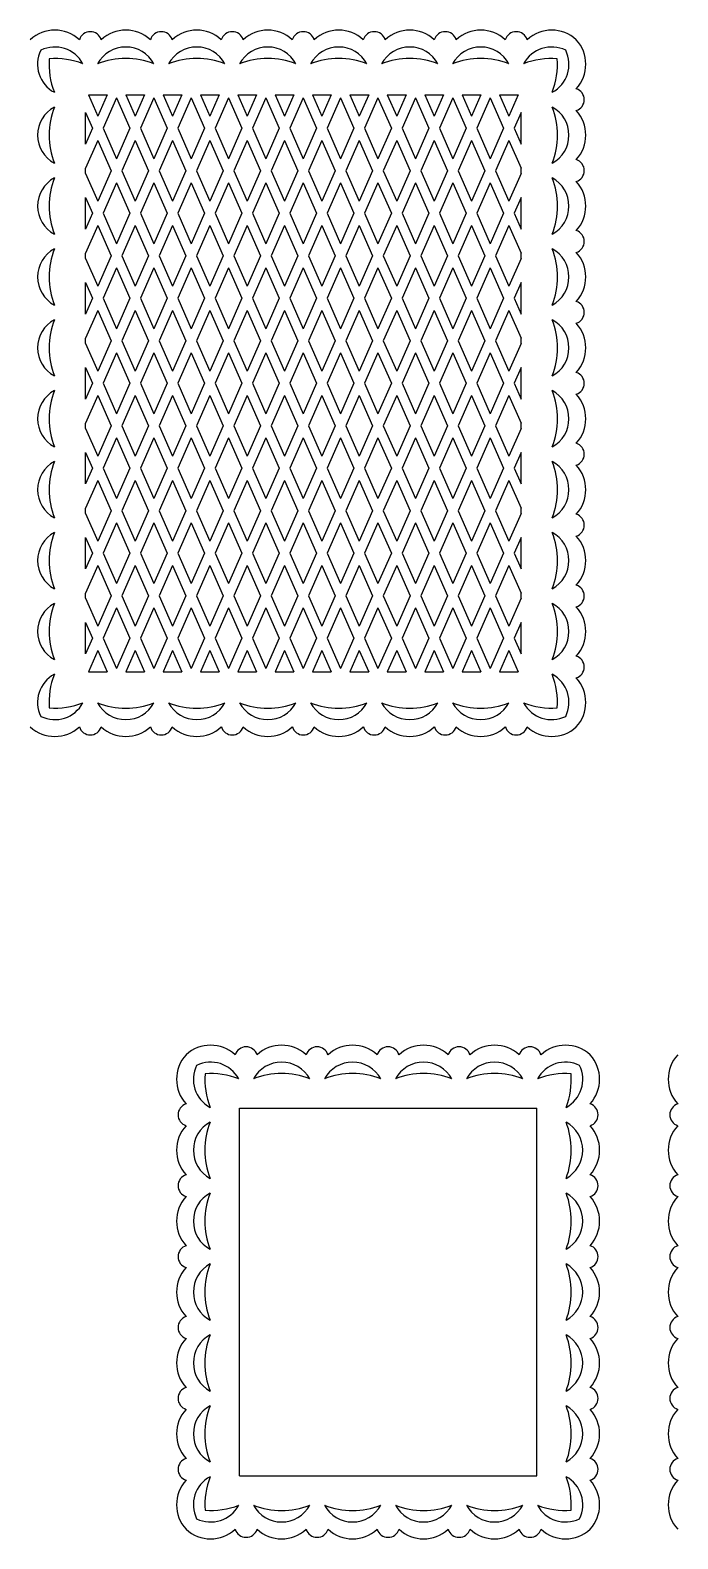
# Model space of a CAD drawing. Extents: x -1023 to -381, y -80 to 233.
# Drawn here: x -709.7 to -577.3, y -78 to 231 of the extents above; entities that cross this region are included whole.
import ezdxf

# ---------------------------------------------------------------- set-up
doc = ezdxf.new("R2010")
doc.units = 0
doc.layers.get('0').update_dxf_attribs({"linetype": 'CONTINUOUS'})

msp = doc.modelspace()

# ---------------------------------------------------------------- linework, layer by layer
for p, q in [((-697.85581, 217.748919), (-695.939411, 213.385249)), ((-697.85581, 217.748919), (-694.023011, 217.748919)), ((-694.023011, 217.748919), (-695.939411, 213.385249)), ((-692.116758, 217.115637), (-694.847224, 210.898324)), ((-692.116758, 217.115637), (-689.386291, 210.898324)), ((-690.210504, 217.748919), (-688.294104, 213.385249)), ((-690.210504, 217.748919), (-686.377705, 217.748919)), ((-686.377705, 217.748919), (-688.294104, 213.385249)), ((-684.471451, 217.115637), (-687.201918, 210.898324)), ((-684.471451, 217.115637), (-681.740985, 210.898324)), ((-682.565198, 217.748919), (-680.648798, 213.385249)), ((-682.565198, 217.748919), (-678.732399, 217.748919)), ((-678.732399, 217.748919), (-680.648798, 213.385249)), ((-676.826145, 217.115637), (-679.556612, 210.898324)), ((-676.826145, 217.115637), (-674.095678, 210.898324)), ((-674.919891, 217.748919), (-673.003492, 213.385249)), ((-674.919891, 217.748919), (-671.087092, 217.748919)), ((-671.087092, 217.748919), (-673.003492, 213.385249)), ((-669.180839, 217.115637), (-671.911305, 210.898324)), ((-669.180839, 217.115637), (-666.450372, 210.898324)), ((-667.274585, 217.748919), (-665.358186, 213.385249)), ((-667.274585, 217.748919), (-663.441786, 217.748919)), ((-663.441786, 217.748919), (-665.358186, 213.385249)), ((-661.535532, 217.115637), (-664.265999, 210.898324)), ((-661.535532, 217.115637), (-658.805066, 210.898324)), ((-659.629279, 217.748919), (-657.712879, 213.385249)), ((-659.629279, 217.748919), (-655.79648, 217.748919)), ((-655.79648, 217.748919), (-657.712879, 213.385249)), ((-653.890226, 217.115637), (-656.620693, 210.898324)), ((-653.890226, 217.115637), (-651.15976, 210.898324)), ((-651.983973, 217.748919), (-650.067573, 213.385249)), ((-651.983973, 217.748919), (-648.151174, 217.748919)), ((-648.151174, 217.748919), (-650.067573, 213.385249)), ((-646.24492, 217.115637), (-648.975386, 210.898324)), ((-646.24492, 217.115637), (-643.514453, 210.898324)), ((-644.338666, 217.748919), (-642.422267, 213.385249)), ((-644.338666, 217.748919), (-640.505867, 217.748919)), ((-640.505867, 217.748919), (-642.422267, 213.385249)), ((-638.599614, 217.115637), (-641.33008, 210.898324)), ((-638.599614, 217.115637), (-635.869147, 210.898324)), ((-636.69336, 217.748919), (-634.776961, 213.385249)), ((-636.69336, 217.748919), (-632.860561, 217.748919)), ((-632.860561, 217.748919), (-634.776961, 213.385249)), ((-630.954307, 217.115637), (-633.684774, 210.898324)), ((-630.954307, 217.115637), (-628.223841, 210.898324)), ((-629.048054, 217.748919), (-627.131654, 213.385249)), ((-629.048054, 217.748919), (-625.215255, 217.748919)), ((-625.215255, 217.748919), (-627.131654, 213.385249)), ((-623.309001, 217.115637), (-626.039468, 210.898324)), ((-623.309001, 217.115637), (-620.578535, 210.898324)), ((-621.402747, 217.748919), (-619.486348, 213.385249)), ((-621.402747, 217.748919), (-617.569949, 217.748919)), ((-617.569949, 217.748919), (-619.486348, 213.385249)), ((-615.663695, 217.115637), (-618.394161, 210.898324)), ((-615.663695, 217.115637), (-612.933228, 210.898324)), ((-613.757441, 217.748919), (-611.841042, 213.385249)), ((-613.757441, 217.748919), (-609.924642, 217.748919)), ((-609.924642, 217.748919), (-611.841042, 213.385249)), ((-698.442716, 214.111462), (-697.031597, 210.898324)), ((-698.442716, 207.685186), (-698.442716, 214.111462)), ((-609.337737, 214.111462), (-610.748855, 210.898324)), ((-609.337737, 207.685186), (-609.337737, 214.111462)), ((-697.031597, 210.898324), (-698.442716, 207.685186)), ((-694.847224, 210.898324), (-692.116758, 204.681011)), ((-689.386291, 210.898324), (-692.116758, 204.681011)), ((-687.201918, 210.898324), (-684.471451, 204.681011)), ((-681.740985, 210.898324), (-684.471451, 204.681011)), ((-679.556612, 210.898324), (-676.826145, 204.681011)), ((-674.095678, 210.898324), (-676.826145, 204.681011)), ((-671.911305, 210.898324), (-669.180839, 204.681011)), ((-666.450372, 210.898324), (-669.180839, 204.681011)), ((-664.265999, 210.898324), (-661.535532, 204.681011)), ((-658.805066, 210.898324), (-661.535532, 204.681011)), ((-656.620693, 210.898324), (-653.890226, 204.681011)), ((-651.15976, 210.898324), (-653.890226, 204.681011)), ((-648.975386, 210.898324), (-646.24492, 204.681011)), ((-643.514453, 210.898324), (-646.24492, 204.681011)), ((-641.33008, 210.898324), (-638.599614, 204.681011)), ((-635.869147, 210.898324), (-638.599614, 204.681011)), ((-633.684774, 210.898324), (-630.954307, 204.681011)), ((-628.223841, 210.898324), (-630.954307, 204.681011)), ((-626.039468, 210.898324), (-623.309001, 204.681011)), ((-620.578535, 210.898324), (-623.309001, 204.681011)), ((-618.394161, 210.898324), (-615.663695, 204.681011)), ((-612.933228, 210.898324), (-615.663695, 204.681011)), ((-610.748855, 210.898324), (-609.337737, 207.685186)), ((-695.939411, 208.411398), (-698.442716, 202.711335)), ((-695.939411, 208.411398), (-693.208944, 202.194086)), ((-688.294104, 208.411398), (-691.024571, 202.194086)), ((-688.294104, 208.411398), (-685.563638, 202.194086)), ((-680.648798, 208.411398), (-683.379265, 202.194086)), ((-680.648798, 208.411398), (-677.918332, 202.194086)), ((-673.003492, 208.411398), (-675.733958, 202.194086)), ((-673.003492, 208.411398), (-670.273025, 202.194086)), ((-665.358186, 208.411398), (-668.088652, 202.194086)), ((-665.358186, 208.411398), (-662.627719, 202.194086)), ((-657.712879, 208.411398), (-660.443346, 202.194086)), ((-657.712879, 208.411398), (-654.982413, 202.194086)), ((-650.067573, 208.411398), (-652.79804, 202.194086)), ((-650.067573, 208.411398), (-647.337107, 202.194086)), ((-642.422267, 208.411398), (-645.152733, 202.194086)), ((-642.422267, 208.411398), (-639.6918, 202.194086)), ((-634.776961, 208.411398), (-637.507427, 202.194086)), ((-634.776961, 208.411398), (-632.046494, 202.194086)), ((-627.131654, 208.411398), (-629.862121, 202.194086)), ((-627.131654, 208.411398), (-624.401188, 202.194086)), ((-619.486348, 208.411398), (-622.216815, 202.194086)), ((-619.486348, 208.411398), (-616.755881, 202.194086)), ((-611.841042, 208.411398), (-614.571508, 202.194086)), ((-611.841042, 208.411398), (-609.337737, 202.711335)), ((-698.442716, 201.676836), (-698.442716, 202.711335)), ((-698.442716, 201.676836), (-695.939411, 195.976773)), ((-693.208944, 202.194086), (-695.939411, 195.976773)), ((-691.024571, 202.194086), (-688.294104, 195.976773)), ((-685.563638, 202.194086), (-688.294104, 195.976773)), ((-683.379265, 202.194086), (-680.648798, 195.976773)), ((-677.918332, 202.194086), (-680.648798, 195.976773)), ((-675.733958, 202.194086), (-673.003492, 195.976773)), ((-670.273025, 202.194086), (-673.003492, 195.976773)), ((-668.088652, 202.194086), (-665.358186, 195.976773)), ((-662.627719, 202.194086), (-665.358186, 195.976773)), ((-660.443346, 202.194086), (-657.712879, 195.976773)), ((-654.982413, 202.194086), (-657.712879, 195.976773)), ((-652.79804, 202.194086), (-650.067573, 195.976773)), ((-647.337107, 202.194086), (-650.067573, 195.976773)), ((-645.152733, 202.194086), (-642.422267, 195.976773)), ((-639.6918, 202.194086), (-642.422267, 195.976773)), ((-637.507427, 202.194086), (-634.776961, 195.976773)), ((-632.046494, 202.194086), (-634.776961, 195.976773)), ((-629.862121, 202.194086), (-627.131654, 195.976773)), ((-624.401188, 202.194086), (-627.131654, 195.976773)), ((-622.216815, 202.194086), (-619.486348, 195.976773)), ((-616.755881, 202.194086), (-619.486348, 195.976773)), ((-614.571508, 202.194086), (-611.841042, 195.976773)), ((-609.337737, 201.676836), (-611.841042, 195.976773)), ((-609.337737, 201.676836), (-609.337737, 202.711335)), ((-692.116758, 199.70716), (-694.847224, 193.489848)), ((-692.116758, 199.70716), (-689.386291, 193.489848)), ((-684.471451, 199.70716), (-687.201918, 193.489848)), ((-684.471451, 199.70716), (-681.740985, 193.489848)), ((-676.826145, 199.70716), (-679.556612, 193.489848)), ((-676.826145, 199.70716), (-674.095678, 193.489848)), ((-669.180839, 199.70716), (-671.911305, 193.489848)), ((-669.180839, 199.70716), (-666.450372, 193.489848)), ((-661.535532, 199.70716), (-664.265999, 193.489848)), ((-661.535532, 199.70716), (-658.805066, 193.489848)), ((-653.890226, 199.70716), (-656.620693, 193.489848)), ((-653.890226, 199.70716), (-651.15976, 193.489848)), ((-646.24492, 199.70716), (-648.975386, 193.489848)), ((-646.24492, 199.70716), (-643.514453, 193.489848)), ((-638.599614, 199.70716), (-641.33008, 193.489848)), ((-638.599614, 199.70716), (-635.869147, 193.489848)), ((-630.954307, 199.70716), (-633.684774, 193.489848)), ((-630.954307, 199.70716), (-628.223841, 193.489848)), ((-623.309001, 199.70716), (-626.039468, 193.489848)), ((-623.309001, 199.70716), (-620.578535, 193.489848)), ((-615.663695, 199.70716), (-618.394161, 193.489848)), ((-615.663695, 199.70716), (-612.933228, 193.489848)), ((-698.442716, 196.702986), (-697.031597, 193.489848)), ((-698.442716, 190.276709), (-698.442716, 196.702986)), ((-609.337737, 196.702986), (-610.748855, 193.489848)), ((-609.337737, 190.276709), (-609.337737, 196.702986)), ((-697.031597, 193.489848), (-698.442716, 190.276709)), ((-694.847224, 193.489848), (-692.116758, 187.272535)), ((-689.386291, 193.489848), (-692.116758, 187.272535)), ((-687.201918, 193.489848), (-684.471451, 187.272535)), ((-681.740985, 193.489848), (-684.471451, 187.272535)), ((-679.556612, 193.489848), (-676.826145, 187.272535)), ((-674.095678, 193.489848), (-676.826145, 187.272535)), ((-671.911305, 193.489848), (-669.180839, 187.272535)), ((-666.450372, 193.489848), (-669.180839, 187.272535)), ((-664.265999, 193.489848), (-661.535532, 187.272535)), ((-658.805066, 193.489848), (-661.535532, 187.272535)), ((-656.620693, 193.489848), (-653.890226, 187.272535)), ((-651.15976, 193.489848), (-653.890226, 187.272535)), ((-648.975386, 193.489848), (-646.24492, 187.272535)), ((-643.514453, 193.489848), (-646.24492, 187.272535)), ((-641.33008, 193.489848), (-638.599614, 187.272535)), ((-635.869147, 193.489848), (-638.599614, 187.272535)), ((-633.684774, 193.489848), (-630.954307, 187.272535)), ((-628.223841, 193.489848), (-630.954307, 187.272535)), ((-626.039468, 193.489848), (-623.309001, 187.272535)), ((-620.578535, 193.489848), (-623.309001, 187.272535)), ((-618.394161, 193.489848), (-615.663695, 187.272535)), ((-612.933228, 193.489848), (-615.663695, 187.272535)), ((-610.748855, 193.489848), (-609.337737, 190.276709)), ((-695.939411, 191.002922), (-698.442716, 185.302859)), ((-695.939411, 191.002922), (-693.208944, 184.785609)), ((-688.294104, 191.002922), (-691.024571, 184.785609)), ((-688.294104, 191.002922), (-685.563638, 184.785609)), ((-680.648798, 191.002922), (-683.379265, 184.785609)), ((-680.648798, 191.002922), (-677.918332, 184.785609)), ((-673.003492, 191.002922), (-675.733958, 184.785609)), ((-673.003492, 191.002922), (-670.273025, 184.785609)), ((-665.358186, 191.002922), (-668.088652, 184.785609)), ((-665.358186, 191.002922), (-662.627719, 184.785609)), ((-657.712879, 191.002922), (-660.443346, 184.785609)), ((-657.712879, 191.002922), (-654.982413, 184.785609)), ((-650.067573, 191.002922), (-652.79804, 184.785609)), ((-650.067573, 191.002922), (-647.337107, 184.785609)), ((-642.422267, 191.002922), (-645.152733, 184.785609)), ((-642.422267, 191.002922), (-639.6918, 184.785609)), ((-634.776961, 191.002922), (-637.507427, 184.785609)), ((-634.776961, 191.002922), (-632.046494, 184.785609)), ((-627.131654, 191.002922), (-629.862121, 184.785609)), ((-627.131654, 191.002922), (-624.401188, 184.785609)), ((-619.486348, 191.002922), (-622.216815, 184.785609)), ((-619.486348, 191.002922), (-616.755881, 184.785609)), ((-611.841042, 191.002922), (-614.571508, 184.785609)), ((-611.841042, 191.002922), (-609.337737, 185.302859)), ((-698.442716, 184.26836), (-698.442716, 185.302859)), ((-698.442716, 184.26836), (-695.939411, 178.568297)), ((-693.208944, 184.785609), (-695.939411, 178.568297)), ((-691.024571, 184.785609), (-688.294104, 178.568297)), ((-685.563638, 184.785609), (-688.294104, 178.568297)), ((-683.379265, 184.785609), (-680.648798, 178.568297)), ((-677.918332, 184.785609), (-680.648798, 178.568297)), ((-675.733958, 184.785609), (-673.003492, 178.568297)), ((-670.273025, 184.785609), (-673.003492, 178.568297)), ((-668.088652, 184.785609), (-665.358186, 178.568297)), ((-662.627719, 184.785609), (-665.358186, 178.568297)), ((-660.443346, 184.785609), (-657.712879, 178.568297)), ((-654.982413, 184.785609), (-657.712879, 178.568297)), ((-652.79804, 184.785609), (-650.067573, 178.568297)), ((-647.337107, 184.785609), (-650.067573, 178.568297)), ((-645.152733, 184.785609), (-642.422267, 178.568297)), ((-639.6918, 184.785609), (-642.422267, 178.568297)), ((-637.507427, 184.785609), (-634.776961, 178.568297)), ((-632.046494, 184.785609), (-634.776961, 178.568297)), ((-629.862121, 184.785609), (-627.131654, 178.568297)), ((-624.401188, 184.785609), (-627.131654, 178.568297)), ((-622.216815, 184.785609), (-619.486348, 178.568297)), ((-616.755881, 184.785609), (-619.486348, 178.568297)), ((-614.571508, 184.785609), (-611.841042, 178.568297)), ((-609.337737, 184.26836), (-611.841042, 178.568297)), ((-609.337737, 184.26836), (-609.337737, 185.302859)), ((-698.442716, 179.294509), (-697.031597, 176.081371)), ((-698.442716, 172.868233), (-698.442716, 179.294509)), ((-692.116758, 182.298684), (-694.847224, 176.081371)), ((-692.116758, 182.298684), (-689.386291, 176.081371)), ((-684.471451, 182.298684), (-687.201918, 176.081371)), ((-684.471451, 182.298684), (-681.740985, 176.081371)), ((-676.826145, 182.298684), (-679.556612, 176.081371)), ((-676.826145, 182.298684), (-674.095678, 176.081371)), ((-669.180839, 182.298684), (-671.911305, 176.081371)), ((-669.180839, 182.298684), (-666.450372, 176.081371)), ((-661.535532, 182.298684), (-664.265999, 176.081371)), ((-661.535532, 182.298684), (-658.805066, 176.081371)), ((-653.890226, 182.298684), (-656.620693, 176.081371)), ((-653.890226, 182.298684), (-651.15976, 176.081371)), ((-646.24492, 182.298684), (-648.975386, 176.081371)), ((-646.24492, 182.298684), (-643.514453, 176.081371)), ((-638.599614, 182.298684), (-641.33008, 176.081371)), ((-638.599614, 182.298684), (-635.869147, 176.081371)), ((-630.954307, 182.298684), (-633.684774, 176.081371)), ((-630.954307, 182.298684), (-628.223841, 176.081371)), ((-623.309001, 182.298684), (-626.039468, 176.081371)), ((-623.309001, 182.298684), (-620.578535, 176.081371)), ((-615.663695, 182.298684), (-618.394161, 176.081371)), ((-615.663695, 182.298684), (-612.933228, 176.081371)), ((-609.337737, 179.294509), (-610.748855, 176.081371)), ((-609.337737, 172.868233), (-609.337737, 179.294509)), ((-697.031597, 176.081371), (-698.442716, 172.868233)), ((-695.939411, 173.594446), (-698.442716, 167.894383)), ((-695.939411, 173.594446), (-693.208944, 167.377133)), ((-694.847224, 176.081371), (-692.116758, 169.864058)), ((-689.386291, 176.081371), (-692.116758, 169.864058)), ((-688.294104, 173.594446), (-691.024571, 167.377133)), ((-688.294104, 173.594446), (-685.563638, 167.377133)), ((-687.201918, 176.081371), (-684.471451, 169.864058)), ((-681.740985, 176.081371), (-684.471451, 169.864058)), ((-680.648798, 173.594446), (-683.379265, 167.377133)), ((-680.648798, 173.594446), (-677.918332, 167.377133)), ((-679.556612, 176.081371), (-676.826145, 169.864058)), ((-674.095678, 176.081371), (-676.826145, 169.864058)), ((-673.003492, 173.594446), (-675.733958, 167.377133)), ((-673.003492, 173.594446), (-670.273025, 167.377133)), ((-671.911305, 176.081371), (-669.180839, 169.864058)), ((-666.450372, 176.081371), (-669.180839, 169.864058)), ((-665.358186, 173.594446), (-668.088652, 167.377133)), ((-665.358186, 173.594446), (-662.627719, 167.377133)), ((-664.265999, 176.081371), (-661.535532, 169.864058)), ((-658.805066, 176.081371), (-661.535532, 169.864058)), ((-657.712879, 173.594446), (-660.443346, 167.377133)), ((-657.712879, 173.594446), (-654.982413, 167.377133)), ((-656.620693, 176.081371), (-653.890226, 169.864058)), ((-651.15976, 176.081371), (-653.890226, 169.864058)), ((-650.067573, 173.594446), (-652.79804, 167.377133)), ((-650.067573, 173.594446), (-647.337107, 167.377133)), ((-648.975386, 176.081371), (-646.24492, 169.864058)), ((-643.514453, 176.081371), (-646.24492, 169.864058)), ((-642.422267, 173.594446), (-645.152733, 167.377133)), ((-642.422267, 173.594446), (-639.6918, 167.377133)), ((-641.33008, 176.081371), (-638.599614, 169.864058)), ((-635.869147, 176.081371), (-638.599614, 169.864058)), ((-634.776961, 173.594446), (-637.507427, 167.377133)), ((-634.776961, 173.594446), (-632.046494, 167.377133)), ((-633.684774, 176.081371), (-630.954307, 169.864058)), ((-628.223841, 176.081371), (-630.954307, 169.864058)), ((-627.131654, 173.594446), (-629.862121, 167.377133)), ((-627.131654, 173.594446), (-624.401188, 167.377133)), ((-626.039468, 176.081371), (-623.309001, 169.864058)), ((-620.578535, 176.081371), (-623.309001, 169.864058)), ((-619.486348, 173.594446), (-622.216815, 167.377133)), ((-619.486348, 173.594446), (-616.755881, 167.377133)), ((-618.394161, 176.081371), (-615.663695, 169.864058)), ((-612.933228, 176.081371), (-615.663695, 169.864058)), ((-611.841042, 173.594446), (-614.571508, 167.377133)), ((-611.841042, 173.594446), (-609.337737, 167.894383)), ((-610.748855, 176.081371), (-609.337737, 172.868233)), ((-698.442716, 166.859884), (-698.442716, 167.894383)), ((-698.442716, 166.859884), (-695.939411, 161.15982)), ((-693.208944, 167.377133), (-695.939411, 161.15982)), ((-691.024571, 167.377133), (-688.294104, 161.15982)), ((-685.563638, 167.377133), (-688.294104, 161.15982)), ((-683.379265, 167.377133), (-680.648798, 161.15982)), ((-677.918332, 167.377133), (-680.648798, 161.15982)), ((-675.733958, 167.377133), (-673.003492, 161.15982)), ((-670.273025, 167.377133), (-673.003492, 161.15982)), ((-668.088652, 167.377133), (-665.358186, 161.15982)), ((-662.627719, 167.377133), (-665.358186, 161.15982)), ((-660.443346, 167.377133), (-657.712879, 161.15982)), ((-654.982413, 167.377133), (-657.712879, 161.15982)), ((-652.79804, 167.377133), (-650.067573, 161.15982)), ((-647.337107, 167.377133), (-650.067573, 161.15982)), ((-645.152733, 167.377133), (-642.422267, 161.15982)), ((-639.6918, 167.377133), (-642.422267, 161.15982)), ((-637.507427, 167.377133), (-634.776961, 161.15982)), ((-632.046494, 167.377133), (-634.776961, 161.15982)), ((-629.862121, 167.377133), (-627.131654, 161.15982)), ((-624.401188, 167.377133), (-627.131654, 161.15982)), ((-622.216815, 167.377133), (-619.486348, 161.15982)), ((-616.755881, 167.377133), (-619.486348, 161.15982)), ((-614.571508, 167.377133), (-611.841042, 161.15982)), ((-609.337737, 166.859884), (-611.841042, 161.15982)), ((-609.337737, 166.859884), (-609.337737, 167.894383)), ((-692.116758, 164.890208), (-694.847224, 158.672895)), ((-692.116758, 164.890208), (-689.386291, 158.672895)), ((-684.471451, 164.890208), (-687.201918, 158.672895)), ((-684.471451, 164.890208), (-681.740985, 158.672895)), ((-676.826145, 164.890208), (-679.556612, 158.672895)), ((-676.826145, 164.890208), (-674.095678, 158.672895)), ((-669.180839, 164.890208), (-671.911305, 158.672895)), ((-669.180839, 164.890208), (-666.450372, 158.672895)), ((-661.535532, 164.890208), (-664.265999, 158.672895)), ((-661.535532, 164.890208), (-658.805066, 158.672895)), ((-653.890226, 164.890208), (-656.620693, 158.672895)), ((-653.890226, 164.890208), (-651.15976, 158.672895)), ((-646.24492, 164.890208), (-648.975386, 158.672895)), ((-646.24492, 164.890208), (-643.514453, 158.672895)), ((-638.599614, 164.890208), (-641.33008, 158.672895)), ((-638.599614, 164.890208), (-635.869147, 158.672895)), ((-630.954307, 164.890208), (-633.684774, 158.672895)), ((-630.954307, 164.890208), (-628.223841, 158.672895)), ((-623.309001, 164.890208), (-626.039468, 158.672895)), ((-623.309001, 164.890208), (-620.578535, 158.672895)), ((-615.663695, 164.890208), (-618.394161, 158.672895)), ((-615.663695, 164.890208), (-612.933228, 158.672895)), ((-698.442716, 161.886033), (-697.031597, 158.672895)), ((-698.442716, 155.459757), (-698.442716, 161.886033)), ((-609.337737, 161.886033), (-610.748855, 158.672895)), ((-609.337737, 155.459757), (-609.337737, 161.886033)), ((-697.031597, 158.672895), (-698.442716, 155.459757)), ((-694.847224, 158.672895), (-692.116758, 152.455582)), ((-689.386291, 158.672895), (-692.116758, 152.455582)), ((-687.201918, 158.672895), (-684.471451, 152.455582)), ((-681.740985, 158.672895), (-684.471451, 152.455582)), ((-679.556612, 158.672895), (-676.826145, 152.455582)), ((-674.095678, 158.672895), (-676.826145, 152.455582)), ((-671.911305, 158.672895), (-669.180839, 152.455582)), ((-666.450372, 158.672895), (-669.180839, 152.455582)), ((-664.265999, 158.672895), (-661.535532, 152.455582)), ((-658.805066, 158.672895), (-661.535532, 152.455582)), ((-656.620693, 158.672895), (-653.890226, 152.455582)), ((-651.15976, 158.672895), (-653.890226, 152.455582)), ((-648.975386, 158.672895), (-646.24492, 152.455582)), ((-643.514453, 158.672895), (-646.24492, 152.455582)), ((-641.33008, 158.672895), (-638.599614, 152.455582)), ((-635.869147, 158.672895), (-638.599614, 152.455582)), ((-633.684774, 158.672895), (-630.954307, 152.455582)), ((-628.223841, 158.672895), (-630.954307, 152.455582)), ((-626.039468, 158.672895), (-623.309001, 152.455582)), ((-620.578535, 158.672895), (-623.309001, 152.455582)), ((-618.394161, 158.672895), (-615.663695, 152.455582)), ((-612.933228, 158.672895), (-615.663695, 152.455582)), ((-610.748855, 158.672895), (-609.337737, 155.459757)), ((-695.939411, 156.18597), (-698.442716, 150.485907)), ((-695.939411, 156.18597), (-693.208944, 149.968657)), ((-688.294104, 156.18597), (-691.024571, 149.968657)), ((-688.294104, 156.18597), (-685.563638, 149.968657)), ((-680.648798, 156.18597), (-683.379265, 149.968657)), ((-680.648798, 156.18597), (-677.918332, 149.968657)), ((-673.003492, 156.18597), (-675.733958, 149.968657)), ((-673.003492, 156.18597), (-670.273025, 149.968657)), ((-665.358186, 156.18597), (-668.088652, 149.968657)), ((-665.358186, 156.18597), (-662.627719, 149.968657)), ((-657.712879, 156.18597), (-660.443346, 149.968657)), ((-657.712879, 156.18597), (-654.982413, 149.968657)), ((-650.067573, 156.18597), (-652.79804, 149.968657)), ((-650.067573, 156.18597), (-647.337107, 149.968657)), ((-642.422267, 156.18597), (-645.152733, 149.968657)), ((-642.422267, 156.18597), (-639.6918, 149.968657)), ((-634.776961, 156.18597), (-637.507427, 149.968657)), ((-634.776961, 156.18597), (-632.046494, 149.968657)), ((-627.131654, 156.18597), (-629.862121, 149.968657)), ((-627.131654, 156.18597), (-624.401188, 149.968657)), ((-619.486348, 156.18597), (-622.216815, 149.968657)), ((-619.486348, 156.18597), (-616.755881, 149.968657)), ((-611.841042, 156.18597), (-614.571508, 149.968657)), ((-611.841042, 156.18597), (-609.337737, 150.485907)), ((-698.442716, 149.451408), (-698.442716, 150.485907)), ((-698.442716, 149.451408), (-695.939411, 143.751344)), ((-693.208944, 149.968657), (-695.939411, 143.751344)), ((-691.024571, 149.968657), (-688.294104, 143.751344)), ((-685.563638, 149.968657), (-688.294104, 143.751344)), ((-683.379265, 149.968657), (-680.648798, 143.751344)), ((-677.918332, 149.968657), (-680.648798, 143.751344)), ((-675.733958, 149.968657), (-673.003492, 143.751344)), ((-670.273025, 149.968657), (-673.003492, 143.751344)), ((-668.088652, 149.968657), (-665.358186, 143.751344)), ((-662.627719, 149.968657), (-665.358186, 143.751344)), ((-660.443346, 149.968657), (-657.712879, 143.751344)), ((-654.982413, 149.968657), (-657.712879, 143.751344)), ((-652.79804, 149.968657), (-650.067573, 143.751344)), ((-647.337107, 149.968657), (-650.067573, 143.751344)), ((-645.152733, 149.968657), (-642.422267, 143.751344)), ((-639.6918, 149.968657), (-642.422267, 143.751344)), ((-637.507427, 149.968657), (-634.776961, 143.751344)), ((-632.046494, 149.968657), (-634.776961, 143.751344)), ((-629.862121, 149.968657), (-627.131654, 143.751344)), ((-624.401188, 149.968657), (-627.131654, 143.751344)), ((-622.216815, 149.968657), (-619.486348, 143.751344)), ((-616.755881, 149.968657), (-619.486348, 143.751344)), ((-614.571508, 149.968657), (-611.841042, 143.751344)), ((-609.337737, 149.451408), (-611.841042, 143.751344)), ((-609.337737, 149.451408), (-609.337737, 150.485907)), ((-692.116758, 147.481732), (-694.847224, 141.264419)), ((-692.116758, 147.481732), (-689.386291, 141.264419)), ((-684.471451, 147.481732), (-687.201918, 141.264419)), ((-684.471451, 147.481732), (-681.740985, 141.264419)), ((-676.826145, 147.481732), (-679.556612, 141.264419)), ((-676.826145, 147.481732), (-674.095678, 141.264419)), ((-669.180839, 147.481732), (-671.911305, 141.264419)), ((-669.180839, 147.481732), (-666.450372, 141.264419)), ((-661.535532, 147.481732), (-664.265999, 141.264419)), ((-661.535532, 147.481732), (-658.805066, 141.264419)), ((-653.890226, 147.481732), (-656.620693, 141.264419)), ((-653.890226, 147.481732), (-651.15976, 141.264419)), ((-646.24492, 147.481732), (-648.975386, 141.264419)), ((-646.24492, 147.481732), (-643.514453, 141.264419)), ((-638.599614, 147.481732), (-641.33008, 141.264419)), ((-638.599614, 147.481732), (-635.869147, 141.264419)), ((-630.954307, 147.481732), (-633.684774, 141.264419)), ((-630.954307, 147.481732), (-628.223841, 141.264419)), ((-623.309001, 147.481732), (-626.039468, 141.264419)), ((-623.309001, 147.481732), (-620.578535, 141.264419)), ((-615.663695, 147.481732), (-618.394161, 141.264419)), ((-615.663695, 147.481732), (-612.933228, 141.264419)), ((-698.442716, 144.477557), (-697.031597, 141.264419)), ((-698.442716, 138.051281), (-698.442716, 144.477557)), ((-609.337737, 144.477557), (-610.748855, 141.264419)), ((-609.337737, 138.051281), (-609.337737, 144.477557)), ((-697.031597, 141.264419), (-698.442716, 138.051281)), ((-694.847224, 141.264419), (-692.116758, 135.047106)), ((-689.386291, 141.264419), (-692.116758, 135.047106)), ((-687.201918, 141.264419), (-684.471451, 135.047106)), ((-681.740985, 141.264419), (-684.471451, 135.047106)), ((-679.556612, 141.264419), (-676.826145, 135.047106)), ((-674.095678, 141.264419), (-676.826145, 135.047106)), ((-671.911305, 141.264419), (-669.180839, 135.047106)), ((-666.450372, 141.264419), (-669.180839, 135.047106)), ((-664.265999, 141.264419), (-661.535532, 135.047106)), ((-658.805066, 141.264419), (-661.535532, 135.047106)), ((-656.620693, 141.264419), (-653.890226, 135.047106)), ((-651.15976, 141.264419), (-653.890226, 135.047106)), ((-648.975386, 141.264419), (-646.24492, 135.047106)), ((-643.514453, 141.264419), (-646.24492, 135.047106)), ((-641.33008, 141.264419), (-638.599614, 135.047106)), ((-635.869147, 141.264419), (-638.599614, 135.047106)), ((-633.684774, 141.264419), (-630.954307, 135.047106)), ((-628.223841, 141.264419), (-630.954307, 135.047106)), ((-626.039468, 141.264419), (-623.309001, 135.047106)), ((-620.578535, 141.264419), (-623.309001, 135.047106)), ((-618.394161, 141.264419), (-615.663695, 135.047106)), ((-612.933228, 141.264419), (-615.663695, 135.047106)), ((-610.748855, 141.264419), (-609.337737, 138.051281)), ((-695.939411, 138.777494), (-698.442716, 133.077431)), ((-695.939411, 138.777494), (-693.208944, 132.560181)), ((-688.294104, 138.777494), (-691.024571, 132.560181)), ((-688.294104, 138.777494), (-685.563638, 132.560181)), ((-680.648798, 138.777494), (-683.379265, 132.560181)), ((-680.648798, 138.777494), (-677.918332, 132.560181)), ((-673.003492, 138.777494), (-675.733958, 132.560181)), ((-673.003492, 138.777494), (-670.273025, 132.560181)), ((-665.358186, 138.777494), (-668.088652, 132.560181)), ((-665.358186, 138.777494), (-662.627719, 132.560181)), ((-657.712879, 138.777494), (-660.443346, 132.560181)), ((-657.712879, 138.777494), (-654.982413, 132.560181)), ((-650.067573, 138.777494), (-652.79804, 132.560181)), ((-650.067573, 138.777494), (-647.337107, 132.560181)), ((-642.422267, 138.777494), (-645.152733, 132.560181)), ((-642.422267, 138.777494), (-639.6918, 132.560181)), ((-634.776961, 138.777494), (-637.507427, 132.560181)), ((-634.776961, 138.777494), (-632.046494, 132.560181)), ((-627.131654, 138.777494), (-629.862121, 132.560181)), ((-627.131654, 138.777494), (-624.401188, 132.560181)), ((-619.486348, 138.777494), (-622.216815, 132.560181)), ((-619.486348, 138.777494), (-616.755881, 132.560181)), ((-611.841042, 138.777494), (-614.571508, 132.560181)), ((-611.841042, 138.777494), (-609.337737, 133.077431)), ((-698.442716, 132.042931), (-698.442716, 133.077431)), ((-609.337737, 132.042931), (-609.337737, 133.077431)), ((-698.442716, 132.042931), (-695.939411, 126.342868)), ((-693.208944, 132.560181), (-695.939411, 126.342868)), ((-692.116758, 130.073256), (-694.847224, 123.855943)), ((-692.116758, 130.073256), (-689.386291, 123.855943)), ((-691.024571, 132.560181), (-688.294104, 126.342868)), ((-685.563638, 132.560181), (-688.294104, 126.342868)), ((-684.471451, 130.073256), (-687.201918, 123.855943)), ((-684.471451, 130.073256), (-681.740985, 123.855943)), ((-683.379265, 132.560181), (-680.648798, 126.342868)), ((-677.918332, 132.560181), (-680.648798, 126.342868)), ((-676.826145, 130.073256), (-679.556612, 123.855943)), ((-676.826145, 130.073256), (-674.095678, 123.855943)), ((-675.733958, 132.560181), (-673.003492, 126.342868)), ((-670.273025, 132.560181), (-673.003492, 126.342868)), ((-669.180839, 130.073256), (-671.911305, 123.855943)), ((-669.180839, 130.073256), (-666.450372, 123.855943)), ((-668.088652, 132.560181), (-665.358186, 126.342868)), ((-662.627719, 132.560181), (-665.358186, 126.342868)), ((-661.535532, 130.073256), (-664.265999, 123.855943)), ((-661.535532, 130.073256), (-658.805066, 123.855943)), ((-660.443346, 132.560181), (-657.712879, 126.342868)), ((-654.982413, 132.560181), (-657.712879, 126.342868)), ((-653.890226, 130.073256), (-656.620693, 123.855943)), ((-653.890226, 130.073256), (-651.15976, 123.855943)), ((-652.79804, 132.560181), (-650.067573, 126.342868)), ((-647.337107, 132.560181), (-650.067573, 126.342868)), ((-646.24492, 130.073256), (-648.975386, 123.855943)), ((-646.24492, 130.073256), (-643.514453, 123.855943)), ((-645.152733, 132.560181), (-642.422267, 126.342868)), ((-639.6918, 132.560181), (-642.422267, 126.342868)), ((-638.599614, 130.073256), (-641.33008, 123.855943)), ((-638.599614, 130.073256), (-635.869147, 123.855943)), ((-637.507427, 132.560181), (-634.776961, 126.342868)), ((-632.046494, 132.560181), (-634.776961, 126.342868)), ((-630.954307, 130.073256), (-633.684774, 123.855943)), ((-630.954307, 130.073256), (-628.223841, 123.855943)), ((-629.862121, 132.560181), (-627.131654, 126.342868)), ((-624.401188, 132.560181), (-627.131654, 126.342868)), ((-623.309001, 130.073256), (-626.039468, 123.855943)), ((-623.309001, 130.073256), (-620.578535, 123.855943)), ((-622.216815, 132.560181), (-619.486348, 126.342868)), ((-616.755881, 132.560181), (-619.486348, 126.342868)), ((-615.663695, 130.073256), (-618.394161, 123.855943)), ((-615.663695, 130.073256), (-612.933228, 123.855943)), ((-614.571508, 132.560181), (-611.841042, 126.342868)), ((-609.337737, 132.042931), (-611.841042, 126.342868)), ((-698.442716, 127.069081), (-697.031597, 123.855943)), ((-698.442716, 120.642805), (-698.442716, 127.069081)), ((-609.337737, 127.069081), (-610.748855, 123.855943)), ((-609.337737, 120.642805), (-609.337737, 127.069081)), ((-697.031597, 123.855943), (-698.442716, 120.642805)), ((-694.847224, 123.855943), (-692.116758, 117.63863)), ((-689.386291, 123.855943), (-692.116758, 117.63863)), ((-687.201918, 123.855943), (-684.471451, 117.63863)), ((-681.740985, 123.855943), (-684.471451, 117.63863)), ((-679.556612, 123.855943), (-676.826145, 117.63863)), ((-674.095678, 123.855943), (-676.826145, 117.63863)), ((-671.911305, 123.855943), (-669.180839, 117.63863)), ((-666.450372, 123.855943), (-669.180839, 117.63863)), ((-664.265999, 123.855943), (-661.535532, 117.63863)), ((-658.805066, 123.855943), (-661.535532, 117.63863)), ((-656.620693, 123.855943), (-653.890226, 117.63863)), ((-651.15976, 123.855943), (-653.890226, 117.63863)), ((-648.975386, 123.855943), (-646.24492, 117.63863)), ((-643.514453, 123.855943), (-646.24492, 117.63863)), ((-641.33008, 123.855943), (-638.599614, 117.63863)), ((-635.869147, 123.855943), (-638.599614, 117.63863)), ((-633.684774, 123.855943), (-630.954307, 117.63863)), ((-628.223841, 123.855943), (-630.954307, 117.63863)), ((-626.039468, 123.855943), (-623.309001, 117.63863)), ((-620.578535, 123.855943), (-623.309001, 117.63863)), ((-618.394161, 123.855943), (-615.663695, 117.63863)), ((-612.933228, 123.855943), (-615.663695, 117.63863)), ((-610.748855, 123.855943), (-609.337737, 120.642805)), ((-695.939411, 121.369018), (-698.442716, 115.668955)), ((-695.939411, 121.369018), (-693.208944, 115.151705)), ((-688.294104, 121.369018), (-691.024571, 115.151705)), ((-688.294104, 121.369018), (-685.563638, 115.151705)), ((-680.648798, 121.369018), (-683.379265, 115.151705)), ((-680.648798, 121.369018), (-677.918332, 115.151705)), ((-673.003492, 121.369018), (-675.733958, 115.151705)), ((-673.003492, 121.369018), (-670.273025, 115.151705)), ((-665.358186, 121.369018), (-668.088652, 115.151705)), ((-665.358186, 121.369018), (-662.627719, 115.151705)), ((-657.712879, 121.369018), (-660.443346, 115.151705)), ((-657.712879, 121.369018), (-654.982413, 115.151705)), ((-650.067573, 121.369018), (-652.79804, 115.151705)), ((-650.067573, 121.369018), (-647.337107, 115.151705)), ((-642.422267, 121.369018), (-645.152733, 115.151705)), ((-642.422267, 121.369018), (-639.6918, 115.151705)), ((-634.776961, 121.369018), (-637.507427, 115.151705)), ((-634.776961, 121.369018), (-632.046494, 115.151705)), ((-627.131654, 121.369018), (-629.862121, 115.151705)), ((-627.131654, 121.369018), (-624.401188, 115.151705)), ((-619.486348, 121.369018), (-622.216815, 115.151705)), ((-619.486348, 121.369018), (-616.755881, 115.151705)), ((-611.841042, 121.369018), (-614.571508, 115.151705)), ((-611.841042, 121.369018), (-609.337737, 115.668955)), ((-698.442716, 114.634455), (-698.442716, 115.668955)), ((-698.442716, 114.634455), (-695.939411, 108.934392)), ((-693.208944, 115.151705), (-695.939411, 108.934392)), ((-691.024571, 115.151705), (-688.294104, 108.934392)), ((-685.563638, 115.151705), (-688.294104, 108.934392)), ((-683.379265, 115.151705), (-680.648798, 108.934392)), ((-677.918332, 115.151705), (-680.648798, 108.934392)), ((-675.733958, 115.151705), (-673.003492, 108.934392)), ((-670.273025, 115.151705), (-673.003492, 108.934392)), ((-668.088652, 115.151705), (-665.358186, 108.934392)), ((-662.627719, 115.151705), (-665.358186, 108.934392)), ((-660.443346, 115.151705), (-657.712879, 108.934392)), ((-654.982413, 115.151705), (-657.712879, 108.934392)), ((-652.79804, 115.151705), (-650.067573, 108.934392)), ((-647.337107, 115.151705), (-650.067573, 108.934392)), ((-645.152733, 115.151705), (-642.422267, 108.934392)), ((-639.6918, 115.151705), (-642.422267, 108.934392)), ((-637.507427, 115.151705), (-634.776961, 108.934392)), ((-632.046494, 115.151705), (-634.776961, 108.934392)), ((-629.862121, 115.151705), (-627.131654, 108.934392)), ((-624.401188, 115.151705), (-627.131654, 108.934392)), ((-622.216815, 115.151705), (-619.486348, 108.934392)), ((-616.755881, 115.151705), (-619.486348, 108.934392)), ((-614.571508, 115.151705), (-611.841042, 108.934392)), ((-609.337737, 114.634455), (-611.841042, 108.934392)), ((-609.337737, 114.634455), (-609.337737, 115.668955)), ((-692.116758, 112.66478), (-694.847224, 106.447467)), ((-692.116758, 112.66478), (-689.386291, 106.447467)), ((-684.471451, 112.66478), (-687.201918, 106.447467)), ((-684.471451, 112.66478), (-681.740985, 106.447467)), ((-676.826145, 112.66478), (-679.556612, 106.447467)), ((-676.826145, 112.66478), (-674.095678, 106.447467)), ((-669.180839, 112.66478), (-671.911305, 106.447467)), ((-669.180839, 112.66478), (-666.450372, 106.447467)), ((-661.535532, 112.66478), (-664.265999, 106.447467)), ((-661.535532, 112.66478), (-658.805066, 106.447467)), ((-653.890226, 112.66478), (-656.620693, 106.447467)), ((-653.890226, 112.66478), (-651.15976, 106.447467)), ((-646.24492, 112.66478), (-648.975386, 106.447467)), ((-646.24492, 112.66478), (-643.514453, 106.447467)), ((-638.599614, 112.66478), (-641.33008, 106.447467)), ((-638.599614, 112.66478), (-635.869147, 106.447467)), ((-630.954307, 112.66478), (-633.684774, 106.447467)), ((-630.954307, 112.66478), (-628.223841, 106.447467)), ((-623.309001, 112.66478), (-626.039468, 106.447467)), ((-623.309001, 112.66478), (-620.578535, 106.447467)), ((-615.663695, 112.66478), (-618.394161, 106.447467)), ((-615.663695, 112.66478), (-612.933228, 106.447467)), ((-698.442716, 109.660605), (-697.031597, 106.447467)), ((-698.442716, 103.234329), (-698.442716, 109.660605)), ((-609.337737, 109.660605), (-610.748855, 106.447467)), ((-609.337737, 103.234329), (-609.337737, 109.660605)), ((-697.031597, 106.447467), (-698.442716, 103.234329)), ((-694.847224, 106.447467), (-692.116758, 100.230154)), ((-689.386291, 106.447467), (-692.116758, 100.230154)), ((-687.201918, 106.447467), (-684.471451, 100.230154)), ((-681.740985, 106.447467), (-684.471451, 100.230154)), ((-679.556612, 106.447467), (-676.826145, 100.230154)), ((-674.095678, 106.447467), (-676.826145, 100.230154)), ((-671.911305, 106.447467), (-669.180839, 100.230154)), ((-666.450372, 106.447467), (-669.180839, 100.230154)), ((-664.265999, 106.447467), (-661.535532, 100.230154)), ((-658.805066, 106.447467), (-661.535532, 100.230154)), ((-656.620693, 106.447467), (-653.890226, 100.230154)), ((-651.15976, 106.447467), (-653.890226, 100.230154)), ((-648.975386, 106.447467), (-646.24492, 100.230154)), ((-643.514453, 106.447467), (-646.24492, 100.230154)), ((-641.33008, 106.447467), (-638.599614, 100.230154)), ((-635.869147, 106.447467), (-638.599614, 100.230154)), ((-633.684774, 106.447467), (-630.954307, 100.230154)), ((-628.223841, 106.447467), (-630.954307, 100.230154)), ((-626.039468, 106.447467), (-623.309001, 100.230154)), ((-620.578535, 106.447467), (-623.309001, 100.230154)), ((-618.394161, 106.447467), (-615.663695, 100.230154)), ((-612.933228, 106.447467), (-615.663695, 100.230154)), ((-610.748855, 106.447467), (-609.337737, 103.234329)), ((-695.939411, 103.960542), (-697.85581, 99.596872)), ((-695.939411, 103.960542), (-694.023011, 99.596872)), ((-688.294104, 103.960542), (-690.210504, 99.596872)), ((-688.294104, 103.960542), (-686.377705, 99.596872)), ((-680.648798, 103.960542), (-682.565198, 99.596872)), ((-680.648798, 103.960542), (-678.732399, 99.596872)), ((-673.003492, 103.960542), (-674.919891, 99.596872)), ((-673.003492, 103.960542), (-671.087092, 99.596872)), ((-665.358186, 103.960542), (-667.274585, 99.596872)), ((-665.358186, 103.960542), (-663.441786, 99.596872)), ((-657.712879, 103.960542), (-659.629279, 99.596872)), ((-657.712879, 103.960542), (-655.79648, 99.596872)), ((-650.067573, 103.960542), (-651.983973, 99.596872)), ((-650.067573, 103.960542), (-648.151174, 99.596872)), ((-642.422267, 103.960542), (-644.338666, 99.596872)), ((-642.422267, 103.960542), (-640.505867, 99.596872)), ((-634.776961, 103.960542), (-636.69336, 99.596872)), ((-634.776961, 103.960542), (-632.860561, 99.596872)), ((-627.131654, 103.960542), (-629.048054, 99.596872)), ((-627.131654, 103.960542), (-625.215255, 99.596872)), ((-619.486348, 103.960542), (-621.402747, 99.596872)), ((-619.486348, 103.960542), (-617.569949, 99.596872)), ((-611.841042, 103.960542), (-613.757441, 99.596872)), ((-611.841042, 103.960542), (-609.924642, 99.596872)), ((-697.85581, 99.596872), (-694.023011, 99.596872)), ((-690.210504, 99.596872), (-686.377705, 99.596872)), ((-682.565198, 99.596872), (-678.732399, 99.596872)), ((-674.919891, 99.596872), (-671.087092, 99.596872)), ((-667.274585, 99.596872), (-663.441786, 99.596872)), ((-659.629279, 99.596872), (-655.79648, 99.596872)), ((-651.983973, 99.596872), (-648.151174, 99.596872)), ((-644.338666, 99.596872), (-640.505867, 99.596872)), ((-636.69336, 99.596872), (-632.860561, 99.596872)), ((-629.048054, 99.596872), (-625.215255, 99.596872)), ((-621.402747, 99.596872), (-617.569949, 99.596872)), ((-613.757441, 99.596872), (-609.924642, 99.596872)), ((-666.929902, -65.106736), (-666.929902, 10.20938)), ((-666.929902, 10.20938), (-606.137297, 10.20938)), ((-606.137297, -65.106736), (-606.137297, 10.20938)), ((-666.929902, -65.106736), (-606.137297, -65.106736))]:
    msp.add_line(p, q)
for centre, radius, start, end in [((-704.722513, 223.53641), 7.463802, 47.673125, 132.326875), ((-697.460758, 228.338141), 2.347891, 17.764995, 162.235005), ((-690.199002, 223.53641), 7.463802, 47.673125, 132.326875), ((-682.937247, 228.338141), 2.347891, 17.764995, 162.235005), ((-675.675492, 223.53641), 7.463802, 47.673125, 132.326875), ((-668.413737, 228.338141), 2.347891, 17.764995, 162.235005), ((-661.151981, 223.53641), 7.463802, 47.673125, 132.326875), ((-653.890226, 228.338141), 2.347891, 17.764995, 162.235005), ((-646.628471, 223.53641), 7.463802, 47.673125, 132.326875), ((-639.366716, 228.338141), 2.347891, 17.764995, 162.235005), ((-632.10496, 223.53641), 7.463802, 47.673125, 132.326875), ((-624.843205, 228.338141), 2.347891, 17.764995, 162.235005), ((-617.58145, 223.53641), 7.463802, 47.673125, 132.326875), ((-610.319695, 228.338141), 2.347891, 17.764995, 162.235005), ((-603.057939, 223.53641), 7.463802, 47.673125, 132.326875), ((-603.550222, 224.028693), 7.463802, 317.673125, 42.326875), ((-701.702134, 224.028693), 6.542112, 154.053984, 241.636648), ((-704.722513, 221.008313), 6.542112, 28.363352, 115.946016), ((-690.199002, 221.008313), 6.542112, 28.363352, 151.636648), ((-675.675492, 221.008313), 6.542112, 28.363352, 151.636648), ((-661.151981, 221.008313), 6.542112, 28.363352, 151.636648), ((-646.628471, 221.008313), 6.542112, 28.363352, 151.636648), ((-632.10496, 221.008313), 6.542112, 28.363352, 151.636648), ((-617.58145, 221.008313), 6.542112, 28.363352, 151.636648), ((-603.057939, 221.008313), 6.542112, 64.053984, 151.636648), ((-606.078319, 224.028693), 6.542112, 298.363352, 25.946016), ((-690.140127, 224.028693), 15.759012, 175.867468, 201.425975), ((-704.722513, 209.446307), 15.759012, 68.574025, 94.132532), ((-690.199002, 209.446307), 15.759012, 68.574025, 111.425975), ((-675.675492, 209.446307), 15.759012, 68.574025, 111.425975), ((-661.151981, 209.446307), 15.759012, 68.574025, 111.425975), ((-646.628471, 209.446307), 15.759012, 68.574025, 111.425975), ((-632.10496, 209.446307), 15.759012, 68.574025, 111.425975), ((-617.58145, 209.446307), 15.759012, 68.574025, 111.425975), ((-603.057939, 209.446307), 15.759012, 85.867468, 111.425975), ((-617.640325, 224.028693), 15.759012, 338.574025, 4.132532), ((-598.748491, 216.766937), 2.347891, 287.764995, 72.235005), ((-701.702134, 209.505182), 6.542112, 118.363352, 241.636648), ((-690.140127, 209.505182), 15.759012, 158.574025, 201.425975), ((-617.640325, 209.505182), 15.759012, 338.574025, 21.425975), ((-606.078319, 209.505182), 6.542112, 298.363352, 61.636648), ((-603.550222, 209.505182), 7.463802, 317.673125, 42.326875), ((-598.748491, 202.243427), 2.347891, 287.764995, 72.235005), ((-701.702134, 194.981672), 6.542112, 118.363352, 241.636648), ((-690.140127, 194.981672), 15.759012, 158.574025, 201.425975), ((-606.078319, 194.981672), 6.542112, 298.363352, 61.636648), ((-617.640325, 194.981672), 15.759012, 338.574025, 21.425975), ((-603.550222, 194.981672), 7.463802, 317.673125, 42.326875), ((-598.748491, 187.719916), 2.347891, 287.764995, 72.235005), ((-701.702134, 180.458161), 6.542112, 118.363352, 241.636648), ((-690.140127, 180.458161), 15.759012, 158.574025, 201.425975), ((-606.078319, 180.458161), 6.542112, 298.363352, 61.636648), ((-617.640325, 180.458161), 15.759012, 338.574025, 21.425975), ((-603.550222, 180.458161), 7.463802, 317.673125, 42.326875), ((-598.748491, 173.196406), 2.347891, 287.764995, 72.235005), ((-701.702134, 165.934651), 6.542112, 118.363352, 241.636648), ((-690.140127, 165.934651), 15.759012, 158.574025, 201.425975), ((-617.640325, 165.934651), 15.759012, 338.574025, 21.425975), ((-606.078319, 165.934651), 6.542112, 298.363352, 61.636648), ((-603.550222, 165.934651), 7.463802, 317.673125, 42.326875), ((-598.748491, 158.672895), 2.347891, 287.764995, 72.235005), ((-701.702134, 151.41114), 6.542112, 118.363352, 241.636648), ((-690.140127, 151.41114), 15.759012, 158.574025, 201.425975), ((-606.078319, 151.41114), 6.542112, 298.363352, 61.636648), ((-617.640325, 151.41114), 15.759012, 338.574025, 21.425975), ((-603.550222, 151.41114), 7.463802, 317.673125, 42.326875), ((-598.748491, 144.149385), 2.347891, 287.764995, 72.235005), ((-701.702134, 136.88763), 6.542112, 118.363352, 241.636648), ((-690.140127, 136.88763), 15.759012, 158.574025, 201.425975), ((-617.640325, 136.88763), 15.759012, 338.574025, 21.425975), ((-606.078319, 136.88763), 6.542112, 298.363352, 61.636648), ((-603.550222, 136.88763), 7.463802, 317.673125, 42.326875), ((-598.748491, 129.625874), 2.347891, 287.764995, 72.235005), ((-701.702134, 122.364119), 6.542112, 118.363352, 241.636648), ((-690.140127, 122.364119), 15.759012, 158.574025, 201.425975), ((-617.640325, 122.364119), 15.759012, 338.574025, 21.425975), ((-606.078319, 122.364119), 6.542112, 298.363352, 61.636648), ((-603.550222, 122.364119), 7.463802, 317.673125, 42.326875), ((-598.748491, 115.102364), 2.347891, 287.764995, 72.235005), ((-701.702134, 107.840608), 6.542112, 118.363352, 241.636648), ((-690.140127, 107.840608), 15.759012, 158.574025, 201.425975), ((-617.640325, 107.840608), 15.759012, 338.574025, 21.425975), ((-606.078319, 107.840608), 6.542112, 298.363352, 61.636648), ((-603.550222, 107.840608), 7.463802, 317.673125, 42.326875), ((-598.748491, 100.578853), 2.347891, 287.764995, 72.235005), ((-701.702134, 93.317098), 6.542112, 118.363352, 205.946016), ((-690.140127, 93.317098), 15.759012, 158.574025, 184.132532), ((-617.640325, 93.317098), 15.759012, 355.867468, 21.425975), ((-606.078319, 93.317098), 6.542112, 334.053984, 61.636648), ((-603.550222, 93.317098), 7.463802, 317.673125, 42.326875), ((-704.722513, 96.337477), 6.542112, 244.053984, 331.636648), ((-704.722513, 107.899484), 15.759012, 265.867468, 291.425975), ((-690.199002, 107.899484), 15.759012, 248.574025, 291.425975), ((-690.199002, 96.337477), 6.542112, 208.363352, 331.636648), ((-675.675492, 107.899484), 15.759012, 248.574025, 291.425975), ((-675.675492, 96.337477), 6.542112, 208.363352, 331.636648), ((-661.151981, 107.899484), 15.759012, 248.574025, 291.425975), ((-661.151981, 96.337477), 6.542112, 208.363352, 331.636648), ((-646.628471, 107.899484), 15.759012, 248.574025, 291.425975), ((-646.628471, 96.337477), 6.542112, 208.363352, 331.636648), ((-632.10496, 107.899484), 15.759012, 248.574025, 291.425975), ((-632.10496, 96.337477), 6.542112, 208.363352, 331.636648), ((-617.58145, 107.899484), 15.759012, 248.574025, 291.425975), ((-617.58145, 96.337477), 6.542112, 208.363352, 331.636648), ((-603.057939, 107.899484), 15.759012, 248.574025, 274.132532), ((-603.057939, 96.337477), 6.542112, 208.363352, 295.946016), ((-704.722513, 93.80938), 7.463802, 227.673125, 312.326875), ((-697.460758, 89.00765), 2.347891, 197.764995, 342.235005), ((-690.199002, 93.80938), 7.463802, 227.673125, 312.326875), ((-682.937247, 89.00765), 2.347891, 197.764995, 342.235005), ((-675.675492, 93.80938), 7.463802, 227.673125, 312.326875), ((-668.413737, 89.00765), 2.347891, 197.764995, 342.235005), ((-661.151981, 93.80938), 7.463802, 227.673125, 312.326875), ((-653.890226, 89.00765), 2.347891, 197.764995, 342.235005), ((-646.628471, 93.80938), 7.463802, 227.673125, 312.326875), ((-639.366716, 89.00765), 2.347891, 197.764995, 342.235005), ((-632.10496, 93.80938), 7.463802, 227.673125, 312.326875), ((-624.843205, 89.00765), 2.347891, 197.764995, 342.235005), ((-617.58145, 93.80938), 7.463802, 227.673125, 312.326875), ((-610.319695, 89.00765), 2.347891, 197.764995, 342.235005), ((-603.057939, 93.80938), 7.463802, 227.673125, 312.326875), ((-672.842375, 15.629571), 7.463802, 47.673125, 132.326875), ((-665.58062, 20.431302), 2.347891, 17.764995, 162.235005), ((-658.318865, 15.629571), 7.463802, 47.673125, 132.326875), ((-651.05711, 20.431302), 2.347891, 17.764995, 162.235005), ((-643.795354, 15.629571), 7.463802, 47.673125, 132.326875), ((-636.533599, 20.431302), 2.347891, 17.764995, 162.235005), ((-629.271844, 15.629571), 7.463802, 47.673125, 132.326875), ((-622.010089, 20.431302), 2.347891, 17.764995, 162.235005), ((-614.748333, 15.629571), 7.463802, 47.673125, 132.326875), ((-607.486578, 20.431302), 2.347891, 17.764995, 162.235005), ((-600.224823, 15.629571), 7.463802, 47.673125, 132.326875), ((-672.350093, 16.121854), 7.463802, 137.673125, 222.326875), ((-669.821996, 16.121854), 6.542112, 154.053984, 241.636648), ((-672.842375, 13.101474), 6.542112, 28.363352, 115.946016), ((-658.318865, 13.101474), 6.542112, 28.363352, 151.636648), ((-643.795354, 13.101474), 6.542112, 28.363352, 151.636648), ((-629.271844, 13.101474), 6.542112, 28.363352, 151.636648), ((-614.748333, 13.101474), 6.542112, 28.363352, 151.636648), ((-600.224823, 13.101474), 6.542112, 64.053984, 151.636648), ((-603.245202, 16.121854), 6.542112, 298.363352, 25.946016), ((-600.717105, 16.121854), 7.463802, 317.673125, 42.326875), ((-571.750189, 16.121854), 7.463802, 137.673125, 222.326875), ((-658.25999, 16.121854), 15.759012, 175.867468, 201.425975), ((-672.842375, 1.539468), 15.759012, 68.574025, 94.132532), ((-658.318865, 1.539468), 15.759012, 68.574025, 111.425975), ((-643.795354, 1.539468), 15.759012, 68.574025, 111.425975), ((-629.271844, 1.539468), 15.759012, 68.574025, 111.425975), ((-614.748333, 1.539468), 15.759012, 68.574025, 111.425975), ((-600.224823, 1.539468), 15.759012, 85.867468, 111.425975), ((-614.807208, 16.121854), 15.759012, 338.574025, 4.132532), ((-677.151824, 8.860098), 2.347891, 107.764995, 252.235005), ((-595.915375, 8.860098), 2.347891, 287.764995, 72.235005), ((-576.551919, 8.860098), 2.347891, 107.764995, 252.235005), ((-672.350093, 1.598343), 7.463802, 137.673125, 222.326875), ((-669.821996, 1.598343), 6.542112, 118.363352, 241.636648), ((-658.25999, 1.598343), 15.759012, 158.574025, 201.425975), ((-603.245202, 1.598343), 6.542112, 298.363352, 61.636648), ((-614.807208, 1.598343), 15.759012, 338.574025, 21.425975), ((-600.717105, 1.598343), 7.463802, 317.673125, 42.326875), ((-571.750189, 1.598343), 7.463802, 137.673125, 222.326875), ((-677.151824, -5.663412), 2.347891, 107.764995, 252.235005), ((-595.915375, -5.663412), 2.347891, 287.764995, 72.235005), ((-576.551919, -5.663412), 2.347891, 107.764995, 252.235005), ((-672.350093, -12.925167), 7.463802, 137.673125, 222.326875), ((-669.821996, -12.925167), 6.542112, 118.363352, 241.636648), ((-658.25999, -12.925167), 15.759012, 158.574025, 201.425975), ((-603.245202, -12.925167), 6.542112, 298.363352, 61.636648), ((-614.807208, -12.925167), 15.759012, 338.574025, 21.425975), ((-600.717105, -12.925167), 7.463802, 317.673125, 42.326875), ((-571.750189, -12.925167), 7.463802, 137.673125, 222.326875), ((-677.151824, -20.186923), 2.347891, 107.764995, 252.235005), ((-595.915375, -20.186923), 2.347891, 287.764995, 72.235005), ((-576.551919, -20.186923), 2.347891, 107.764995, 252.235005), ((-672.350093, -27.448678), 7.463802, 137.673125, 222.326875), ((-669.821996, -27.448678), 6.542112, 118.363352, 241.636648), ((-658.25999, -27.448678), 15.759012, 158.574025, 201.425975), ((-603.245202, -27.448678), 6.542112, 298.363352, 61.636648), ((-614.807208, -27.448678), 15.759012, 338.574025, 21.425975), ((-600.717105, -27.448678), 7.463802, 317.673125, 42.326875), ((-571.750189, -27.448678), 7.463802, 137.673125, 222.326875), ((-677.151824, -34.710433), 2.347891, 107.764995, 252.235005), ((-595.915375, -34.710433), 2.347891, 287.764995, 72.235005), ((-576.551919, -34.710433), 2.347891, 107.764995, 252.235005), ((-672.350093, -41.972188), 7.463802, 137.673125, 222.326875), ((-669.821996, -41.972188), 6.542112, 118.363352, 241.636648), ((-658.25999, -41.972188), 15.759012, 158.574025, 201.425975), ((-614.807208, -41.972188), 15.759012, 338.574025, 21.425975), ((-603.245202, -41.972188), 6.542112, 298.363352, 61.636648), ((-600.717105, -41.972188), 7.463802, 317.673125, 42.326875), ((-571.750189, -41.972188), 7.463802, 137.673125, 222.326875), ((-677.151824, -49.233944), 2.347891, 107.764995, 252.235005), ((-595.915375, -49.233944), 2.347891, 287.764995, 72.235005), ((-576.551919, -49.233944), 2.347891, 107.764995, 252.235005), ((-672.350093, -56.495699), 7.463802, 137.673125, 222.326875), ((-669.821996, -56.495699), 6.542112, 118.363352, 241.636648), ((-658.25999, -56.495699), 15.759012, 158.574025, 201.425975), ((-614.807208, -56.495699), 15.759012, 338.574025, 21.425975), ((-603.245202, -56.495699), 6.542112, 298.363352, 61.636648), ((-600.717105, -56.495699), 7.463802, 317.673125, 42.326875), ((-571.750189, -56.495699), 7.463802, 137.673125, 222.326875), ((-677.151824, -63.757454), 2.347891, 107.764995, 252.235005), ((-595.915375, -63.757454), 2.347891, 287.764995, 72.235005), ((-576.551919, -63.757454), 2.347891, 107.764995, 252.235005), ((-672.350093, -71.01921), 7.463802, 137.673125, 222.326875), ((-669.821996, -71.01921), 6.542112, 118.363352, 205.946016), ((-658.25999, -71.01921), 15.759012, 158.574025, 184.132532), ((-603.245202, -71.01921), 6.542112, 334.053984, 61.636648), ((-614.807208, -71.01921), 15.759012, 355.867468, 21.425975), ((-600.717105, -71.01921), 7.463802, 317.673125, 42.326875), ((-571.750189, -71.01921), 7.463802, 137.673125, 222.326875), ((-672.842375, -67.99883), 6.542112, 244.053984, 331.636648), ((-672.842375, -56.436824), 15.759012, 265.867468, 291.425975), ((-658.318865, -67.99883), 6.542112, 208.363352, 331.636648), ((-658.318865, -56.436824), 15.759012, 248.574025, 291.425975), ((-643.795354, -67.99883), 6.542112, 208.363352, 331.636648), ((-643.795354, -56.436824), 15.759012, 248.574025, 291.425975), ((-629.271844, -56.436824), 15.759012, 248.574025, 291.425975), ((-629.271844, -67.99883), 6.542112, 208.363352, 331.636648), ((-614.748333, -67.99883), 6.542112, 208.363352, 331.636648), ((-614.748333, -56.436824), 15.759012, 248.574025, 291.425975), ((-600.224823, -67.99883), 6.542112, 208.363352, 295.946016), ((-600.224823, -56.436824), 15.759012, 248.574025, 274.132532), ((-672.842375, -70.526927), 7.463802, 227.673125, 312.326875), ((-665.58062, -75.328658), 2.347891, 197.764995, 342.235005), ((-658.318865, -70.526927), 7.463802, 227.673125, 312.326875), ((-651.05711, -75.328658), 2.347891, 197.764995, 342.235005), ((-643.795354, -70.526927), 7.463802, 227.673125, 312.326875), ((-636.533599, -75.328658), 2.347891, 197.764995, 342.235005), ((-629.271844, -70.526927), 7.463802, 227.673125, 312.326875), ((-622.010089, -75.328658), 2.347891, 197.764995, 342.235005), ((-614.748333, -70.526927), 7.463802, 227.673125, 312.326875), ((-607.486578, -75.328658), 2.347891, 197.764995, 342.235005), ((-600.224823, -70.526927), 7.463802, 227.673125, 312.326875)]:
    msp.add_arc(centre, radius, start, end)

doc.saveas('drawing.dxf')
